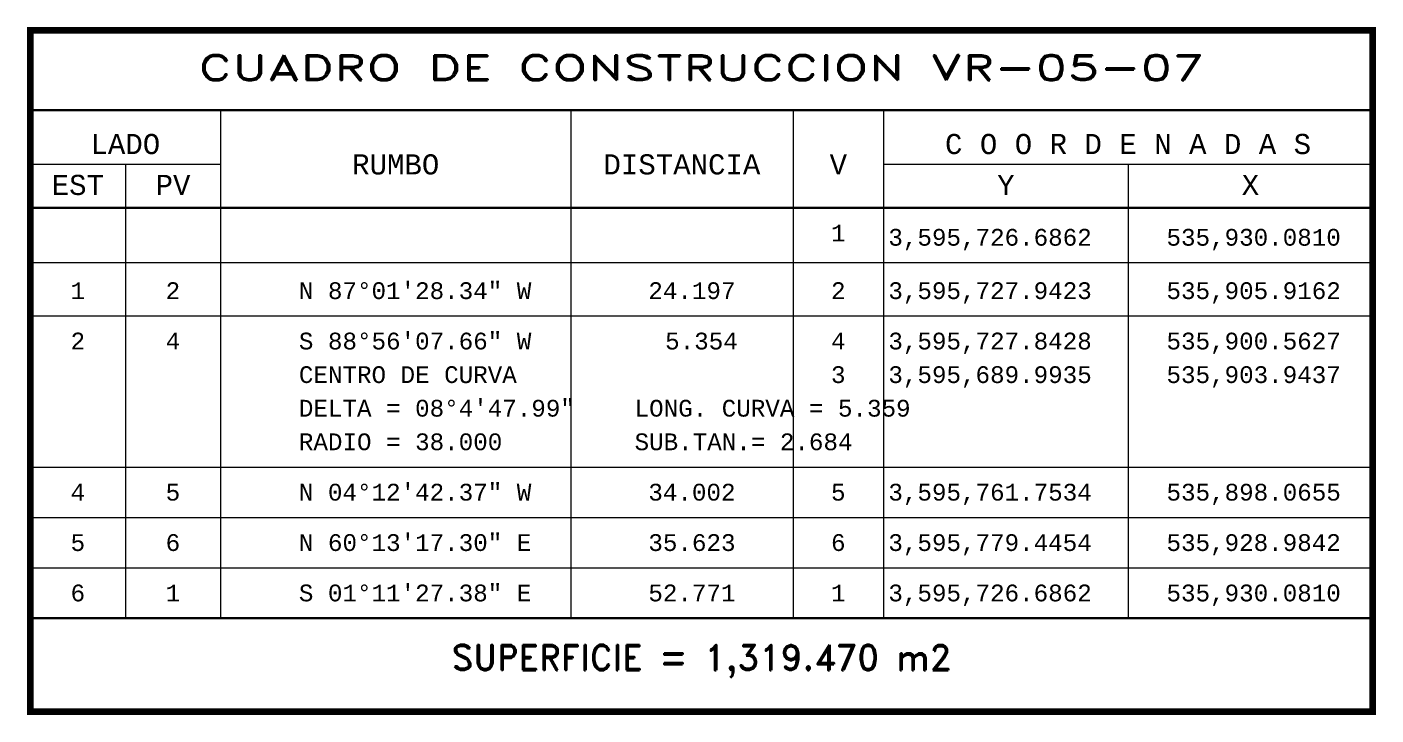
# Model space of a CAD drawing. Header units: inches. Extents: x 533200 to 542759, y 3594234 to 3596688.
# Drawn here: x 536034.3 to 536235.2, y 3595711.9 to 3595814.3 of the extents above; entities that cross this region are included whole.
import ezdxf
from ezdxf.enums import TextEntityAlignment as Align

# ---------------------------------------------------------------- set-up
doc = ezdxf.new("R2010")
doc.units = ezdxf.units.IN
doc.header["$MEASUREMENT"] = 0
for name, color, linetype in [('CVL_CUADCON', 1, 'Continuous'), ('CVL_CUADCON_LIN', 8, 'Continuous'), ('CVL_CUADCON_TIT', 1, 'Continuous'), ('CVL_CUADCON_TX', 2, 'Continuous')]:
    doc.layers.add(name, color=color, linetype=linetype)
doc.styles.add('HUECA1', font='hueca1.shx')
doc.styles.add('MONOTXT4', font='MONOTXT4.shx')

msp = doc.modelspace()

# ---------------------------------------------------------------- linework, layer by layer
at = {"layer": 'CVL_CUADCON', "color": 1, "linetype": 'Continuous', "lineweight": 9, "const_width": 1, "flags": 128}
msp.add_lwpolyline([(536034.786, 3595813.813), (536234.719, 3595813.813), (536234.719, 3595712.395), (536034.786, 3595712.395)], close=True, dxfattribs=at)
at = {"layer": 'CVL_CUADCON', "color": 1, "linetype": 'Continuous', "lineweight": 9, "const_width": 0.375, "flags": 128}
for points in [[(536034.786, 3595801.94), (536234.719, 3595801.94)], [(536034.786, 3595787.395), (536234.719, 3595787.395)], [(536034.786, 3595726.313), (536234.719, 3595726.313)]]:
    msp.add_lwpolyline(points, dxfattribs=at)
at = {"layer": 'CVL_CUADCON_LIN', "color": 8, "linetype": 'Continuous', "lineweight": 9}
for p, q in [((536063.109, 3595801.94), (536063.109, 3595726.313)), ((536115.286, 3595801.94), (536115.286, 3595726.313)), ((536148.394, 3595801.94), (536148.394, 3595726.313)), ((536161.859, 3595801.94), (536161.859, 3595726.313)), ((536034.786, 3595793.87), (536063.109, 3595793.87)), ((536048.936, 3595793.87), (536048.936, 3595726.313)), ((536161.859, 3595793.87), (536234.719, 3595793.87)), ((536198.289, 3595793.87), (536198.289, 3595726.313)), ((536034.786, 3595779.258), (536234.719, 3595779.258)), ((536034.786, 3595771.313), (536234.719, 3595771.313)), ((536034.786, 3595748.813), (536234.719, 3595748.813)), ((536034.786, 3595741.313), (536234.719, 3595741.313)), ((536034.786, 3595733.813), (536234.719, 3595733.813)), ((536034.786, 3595726.313), (536234.719, 3595726.313))]:
    msp.add_line(p, q, dxfattribs=at)

# ---------------------------------------------------------------- texts
at = {"layer": 'CVL_CUADCON_TIT', "color": 1, "lineweight": 9, "style": 'HUECA1', "width": 1.245788}
msp.add_text('CUADRO DE CONSTRUCCION VR-05-07', height=3.75, dxfattribs=at).set_placement((536059.786, 3595806.388), (536209.719, 3595806.388), align=Align.FIT)
at = {"layer": 'CVL_CUADCON_TIT', "color": 1, "lineweight": 9, "style": 'MONOTXT4'}
for s, p in [('LADO', (536048.936, 3595795.393)), ('C O O R D E N A D A S', (536198.286, 3595795.393)), ('EST', (536041.861, 3595789.303)), ('PV', (536056.036, 3595789.303)), ('Y', (536180.086, 3595789.303)), ('X', (536216.511, 3595789.303))]:
    msp.add_text(s, height=3, dxfattribs=at).set_placement(p, align=Align.CENTER)
at = {"layer": 'CVL_CUADCON_TIT', "color": 1, "lineweight": 9}
for s, height, style, p in [('RUMBO', 3, 'MONOTXT4', (536089.211, 3595793.863)), ('DISTANCIA', 3, 'MONOTXT4', (536131.836, 3595793.863)), ('V', 3, 'MONOTXT4', (536155.136, 3595793.863)), ('SUPERFICIE = 1,319.470 m2', 3.75, 'HUECA1', (536134.752, 3595719.895))]:
    msp.add_text(s, height=height, dxfattribs=dict(at, style=style)).set_placement(p, align=Align.MIDDLE)
at = {"layer": 'CVL_CUADCON_TX', "color": 2, "lineweight": 9, "style": 'MONOTXT4'}
for s, p in [('1', (536155.126, 3595782.383)), ('1', (536041.861, 3595773.813)), ('2', (536056.022, 3595773.813)), ('2', (536155.126, 3595773.813)), ('2', (536041.861, 3595766.313)), ('4', (536056.022, 3595766.313)), ('4', (536155.126, 3595766.313)), ('3', (536155.126, 3595761.313)), ('4', (536041.861, 3595743.813)), ('5', (536056.022, 3595743.813)), ('5', (536155.126, 3595743.813)), ('5', (536041.861, 3595736.313)), ('6', (536056.022, 3595736.313)), ('6', (536155.126, 3595736.313)), ('6', (536041.861, 3595728.813)), ('1', (536056.022, 3595728.813)), ('1', (536155.126, 3595728.813))]:
    msp.add_text(s, height=2.5, dxfattribs=at).set_placement(p, align=Align.CENTER)
for s, p in [('3,595,726.6862', (536162.586, 3595781.758)), ('535,930.0810', (536204.011, 3595781.758)), ('N 87%%d01\'28.34" W', (536074.786, 3595773.813)), ('24.197', (536126.836, 3595773.813)), ('3,595,727.9423', (536162.586, 3595773.813)), ('535,905.9162', (536204.011, 3595773.813)), ('S 88%%d56\'07.66" W', (536074.786, 3595766.313)), ('5.354', (536129.336, 3595766.313)), ('3,595,727.8428', (536162.586, 3595766.313)), ('535,900.5627', (536204.011, 3595766.313)), ('CENTRO DE CURVA', (536074.786, 3595761.313)), ('3,595,689.9935', (536162.586, 3595761.313)), ('535,903.9437', (536204.011, 3595761.313)), ('DELTA = 08%%d4\'47.99"', (536074.786, 3595756.313)), ('LONG. CURVA = 5.359', (536124.786, 3595756.313)), ('RADIO = 38.000', (536074.786, 3595751.313)), ('SUB.TAN.= 2.684', (536124.786, 3595751.313)), ('N 04%%d12\'42.37" W', (536074.786, 3595743.813)), ('34.002', (536126.836, 3595743.813)), ('3,595,761.7534', (536162.586, 3595743.813)), ('535,898.0655', (536204.011, 3595743.813)), ('N 60%%d13\'17.30" E', (536074.786, 3595736.313)), ('35.623', (536126.836, 3595736.313)), ('3,595,779.4454', (536162.586, 3595736.313)), ('535,928.9842', (536204.011, 3595736.313)), ('S 01%%d11\'27.38" E', (536074.786, 3595728.813)), ('52.771', (536126.836, 3595728.813)), ('3,595,726.6862', (536162.586, 3595728.813)), ('535,930.0810', (536204.011, 3595728.813))]:
    msp.add_text(s, height=2.5, dxfattribs=at).set_placement(p)

doc.saveas('drawing.dxf')
